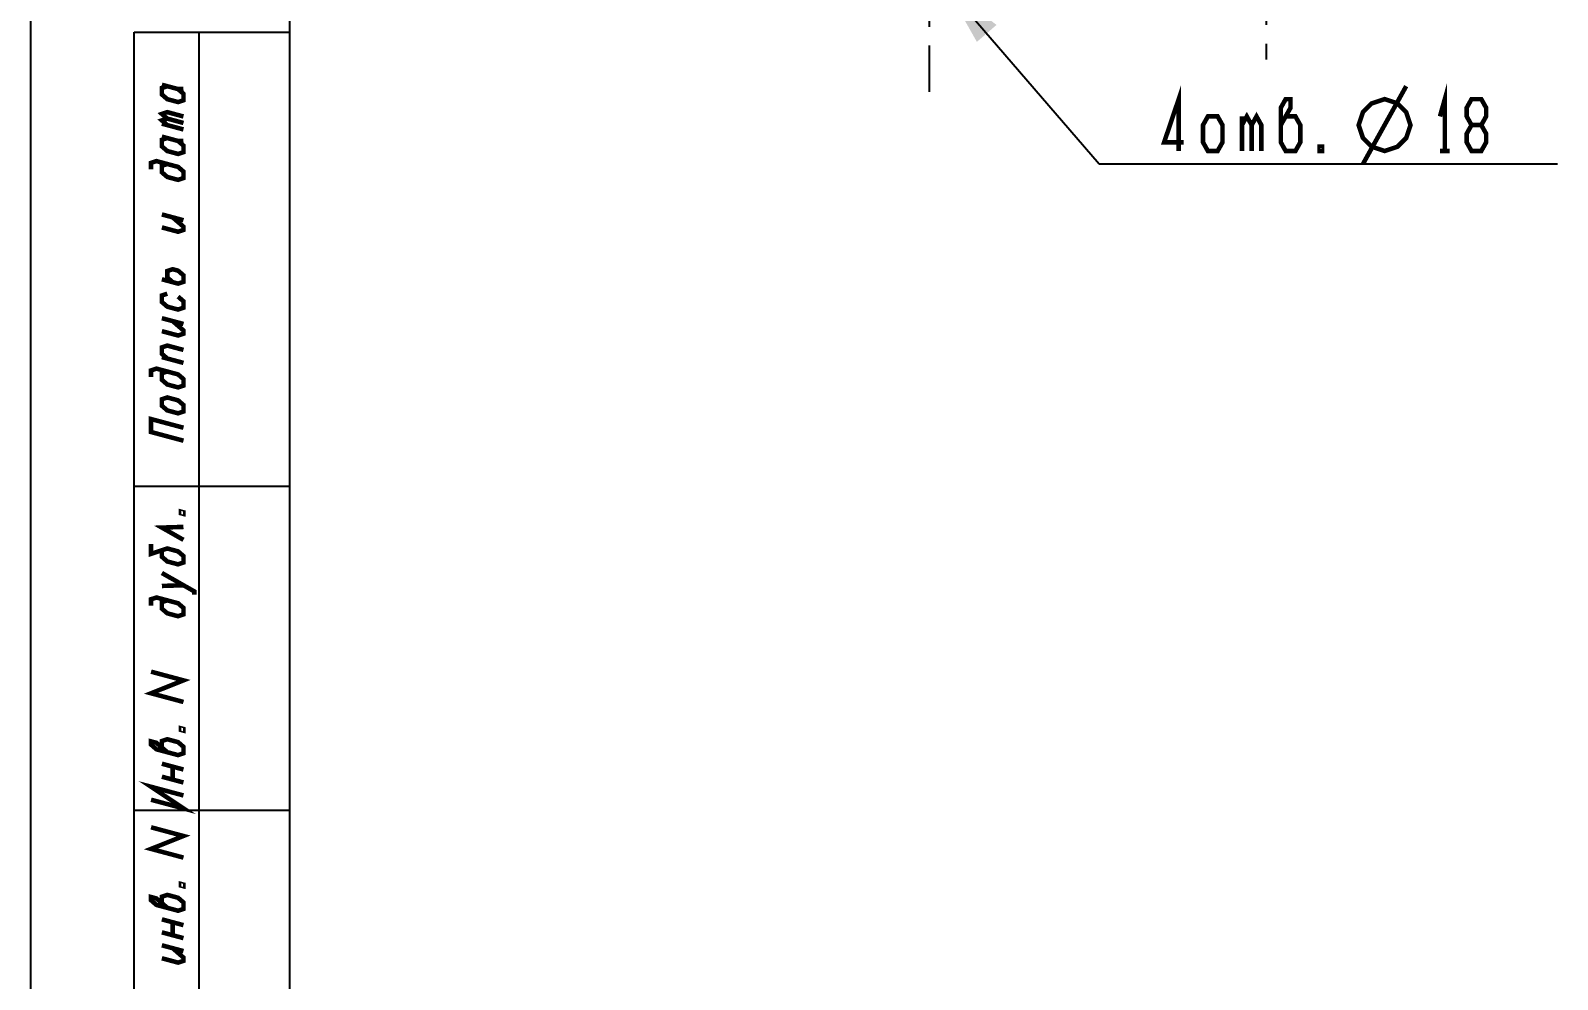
# Model space of a CAD drawing. Header units: millimetres. Extents: x 0 to 210, y 0 to 297.
# Drawn here: x 0 to 117.8, y 77 to 150.1 of the extents above; entities that cross this region are included whole.
import ezdxf

# ---------------------------------------------------------------- set-up
doc = ezdxf.new("R2010")
doc.units = ezdxf.units.MM
doc.header["$LTSCALE"] = 19.36
doc.linetypes.add('CENTER', pattern=[0.6, 0.375, -0.075, 0.075, -0.075])
doc.layers.get('0').update_dxf_attribs({"linetype": 'CONTINUOUS'})
doc.layers.add('DEFAULT_1', color=7, linetype='CENTER')
doc.styles.get("Standard").update_dxf_attribs({"font": 'txt', "width": 0.75})
doc.dimstyles.new('DIMSTYLE_3', dxfattribs={"dimtxt": 4, "dimasz": 5, "dimexe": 0.18, "dimexo": 0.0625, "dimgap": 0.09, "dimtad": 1, "dimtih": 1, "dimtoh": 1, "dimdec": 4, "dimlfac": 5, "dimdsep": 46, "dimtxsty": 'STANDARD', "dimblk": '_FILLED', "dimblk1": '_FILLED', "dimblk2": '_FILLED', "dimcen": 0.09, "dimadec": 0, "dimazin": 0, "dimtp": 0.2, "dimtm": 0.2, "dimtfac": 1, "dimtdec": 4, "dimtofl": 0, "dimtmove": 0, "dimatfit": 3, "dimldrblk": '_FILLED', "dimfxl": 1, "dimtolj": 1, "dimarcsym": 0})

# ---------------------------------------------------------------- blocks, each defined once
blk = doc.blocks.new('_FILLED')
at = {"color": 0, "linetype": 'BYBLOCK'}
blk.add_solid([(0, 0), (-1, 0.2), (-1, -0.2)], dxfattribs=at)
blk = doc.blocks.new('*D3')
at = {"color": 2, "linetype": 'CONTINUOUS'}
for p, q in [((70.47, 153.69), (82.42, 139.84)), ((82.42, 139.84), (83.42, 139.84)), ((83.42, 139.84), (117.75, 139.84))]:
    blk.add_line(p, q, dxfattribs=at)
at = {"color": 2, "linetype": 'CONTINUOUS', "xscale": 5, "yscale": 5, "zscale": 5, "rotation": 130.781915}
blk.add_blockref('_FILLED', (70.47, 153.69), dxfattribs=at)

msp = doc.modelspace()

# ---------------------------------------------------------------- linework, layer by layer
at = {"color": 7, "linetype": 'CONTINUOUS'}
for p, q in [((0, 297), (0, 0)), ((20, 5), (20, 292.349899)), ((8, 5), (8, 150)), ((8, 150), (20, 150)), ((13, 5), (13, 150)), ((20, 5), (20, 150)), ((8, 115), (20, 115)), ((8, 90), (20, 90))]:
    msp.add_line(p, q, dxfattribs=at)
at = {"color": 2, "linetype": 'CONTINUOUS'}
for points in [[(10.127428, 145.946582, 0.35, 0.35, 0), (11.377426, 145.611641, 0.35, 0.35, 0), (11.794094, 145.625004, 0.35, 0.35, 0)], [(108.689974, 143.504646, 0.35, 0.35, 0), (109.064973, 144.837988, 0.35, 0.35, 0), (109.064973, 140.837984, 0.35, 0.35, 0)], [(10.544096, 145.834938, 0.35, 0.35, 0), (10.127428, 145.696579, 0.35, 0.35, 0), (10.127428, 145.196584, 0.35, 0.35, 0), (10.544096, 144.834937, 0.35, 0.35, 0), (11.377426, 144.61165, 0.35, 0.35, 0), (11.794094, 144.749999, 0.35, 0.35, 0), (11.794094, 145.250005, 0.35, 0.35, 0), (11.377426, 145.611641, 0.35, 0.35, 0)], [(88.54414, 140.837984, 0.35, 0.35, 0), (88.54414, 144.837988, 0.35, 0.35, 0), (87.419143, 141.504655, 0.35, 0.35, 0), (88.919139, 141.504655, 0.35, 0.35, 0)], [(96.419141, 142.837986, 0.35, 0.35, 0), (97.169139, 144.171317, 0.35, 0.35, 0), (97.169139, 144.837988, 0.35, 0.35, 0), (96.79414, 144.837988, 0.35, 0.35, 0), (96.419141, 144.171317, 0.35, 0.35, 0), (96.419141, 141.504655, 0.35, 0.35, 0), (96.79414, 140.837984, 0.35, 0.35, 0), (97.544138, 140.837984, 0.35, 0.35, 0), (97.919137, 141.504655, 0.35, 0.35, 0), (97.919137, 142.837986, 0.35, 0.35, 0), (97.544138, 143.504646, 0.35, 0.35, 0), (96.79414, 143.504646, 0.35, 0.35, 0)], [(102.419136, 142.837986, 0.35, 0.35, 0), (102.752477, 143.837987, 0.35, 0.35, 0), (103.419137, 144.504647, 0.35, 0.35, 0), (104.419138, 144.837988, 0.35, 0.35, 0), (105.419139, 144.504647, 0.35, 0.35, 0), (106.08581, 143.837987, 0.35, 0.35, 0), (106.41914, 142.837986, 0.35, 0.35, 0), (106.08581, 141.837985, 0.35, 0.35, 0), (105.419139, 141.171314, 0.35, 0.35, 0), (104.419138, 140.837984, 0.35, 0.35, 0), (103.419137, 141.171314, 0.35, 0.35, 0), (102.752477, 141.837985, 0.35, 0.35, 0), (102.419136, 142.837986, 0.35, 0.35, 0)], [(102.752477, 139.837983, 0.35, 0.35, 0), (106.08581, 145.837979, 0.35, 0.35, 0)], [(111.877471, 142.837986, 0.35, 0.35, 0), (112.25248, 143.504646, 0.35, 0.35, 0), (112.25248, 144.171317, 0.35, 0.35, 0), (111.877471, 144.837988, 0.35, 0.35, 0), (111.127473, 144.837988, 0.35, 0.35, 0), (110.752484, 144.171317, 0.35, 0.35, 0), (110.752484, 143.504646, 0.35, 0.35, 0), (111.127473, 142.837986, 0.35, 0.35, 0)], [(10.544096, 143.334941, 0.35, 0.35, 0), (10.127428, 143.696577, 0.35, 0.35, 0), (10.544096, 143.834937, 0.35, 0.35, 0), (11.794094, 143.499995, 0.35, 0.35, 0)], [(90.419146, 141.504655, 0.35, 0.35, 0), (90.794145, 140.837984, 0.35, 0.35, 0), (91.544143, 140.837984, 0.35, 0.35, 0), (91.919142, 141.504655, 0.35, 0.35, 0), (91.919142, 142.837986, 0.35, 0.35, 0), (91.544143, 143.504646, 0.35, 0.35, 0), (90.794145, 143.504646, 0.35, 0.35, 0), (90.419146, 142.837986, 0.35, 0.35, 0), (90.419146, 141.504655, 0.35, 0.35, 0)], [(93.419138, 142.837986, 0.35, 0.35, 0), (93.794137, 143.504646, 0.35, 0.35, 0), (94.169136, 142.837986, 0.35, 0.35, 0), (94.169136, 140.837984, 0.35, 0.35, 0)], [(93.419138, 140.837984, 0.35, 0.35, 0), (93.419138, 143.504646, 0.35, 0.35, 0)], [(94.169136, 142.837986, 0.35, 0.35, 0), (94.544146, 143.504646, 0.35, 0.35, 0), (94.919145, 142.837986, 0.35, 0.35, 0), (94.919145, 140.837984, 0.35, 0.35, 0)], [(10.544096, 142.834936, 0.35, 0.35, 0), (10.127428, 143.196582, 0.35, 0.35, 0), (10.544096, 143.334941, 0.35, 0.35, 0), (11.794094, 143, 0.35, 0.35, 0)], [(11.794094, 142.500005, 0.35, 0.35, 0), (10.127428, 142.946579, 0.35, 0.35, 0)], [(111.127473, 140.837984, 0.35, 0.35, 0), (111.877471, 140.837984, 0.35, 0.35, 0), (112.25248, 141.504655, 0.35, 0.35, 0), (112.25248, 142.171315, 0.35, 0.35, 0), (111.877471, 142.837986, 0.35, 0.35, 0), (111.127473, 142.837986, 0.35, 0.35, 0), (110.752484, 142.171315, 0.35, 0.35, 0), (110.752484, 141.504655, 0.35, 0.35, 0), (111.127473, 140.837984, 0.35, 0.35, 0)], [(10.127428, 141.946578, 0.35, 0.35, 0), (11.377426, 141.611647, 0.35, 0.35, 0), (11.794094, 141.625, 0.35, 0.35, 0)], [(10.544096, 141.834935, 0.35, 0.35, 0), (10.127428, 141.696586, 0.35, 0.35, 0), (10.127428, 141.19658, 0.35, 0.35, 0), (10.544096, 140.834934, 0.35, 0.35, 0), (11.377426, 140.611646, 0.35, 0.35, 0), (11.794094, 140.749995, 0.35, 0.35, 0), (11.794094, 141.250001, 0.35, 0.35, 0), (11.377426, 141.611647, 0.35, 0.35, 0)], [(99.606638, 140.837984, 0.35, 0.35, 0), (99.419144, 140.837984, 0.35, 0.35, 0), (99.419144, 141.171314, 0.35, 0.35, 0), (99.606638, 141.171314, 0.35, 0.35, 0), (99.606638, 140.837984, 0.35, 0.35, 0)], [(10.544096, 139.834933, 0.35, 0.35, 0), (10.127428, 139.696584, 0.35, 0.35, 0), (10.127428, 139.196578, 0.35, 0.35, 0), (10.544096, 138.834932, 0.35, 0.35, 0), (11.377426, 138.611645, 0.35, 0.35, 0), (11.794094, 138.750004, 0.35, 0.35, 0), (11.794094, 139.249999, 0.35, 0.35, 0), (11.377426, 139.611646, 0.35, 0.35, 0), (9.71076, 140.05823, 0.35, 0.35, 0), (9.294097, 139.919871, 0.35, 0.35, 0), (9.294097, 139.419876, 0.35, 0.35, 0)], [(108.689974, 140.837984, 0.35, 0.35, 0), (109.439982, 140.837984, 0.35, 0.35, 0)], [(10.127428, 135.946583, 0.35, 0.35, 0), (11.794094, 135.499998, 0.35, 0.35, 0)], [(10.127428, 134.946582, 0.35, 0.35, 0), (11.377426, 134.611641, 0.35, 0.35, 0), (11.794094, 134.75, 0.35, 0.35, 0), (11.794094, 135.000003, 0.35, 0.35, 0), (10.960764, 135.723296, 0.35, 0.35, 0)], [(10.127428, 130.946578, 0.35, 0.35, 0), (11.377426, 130.611647, 0.35, 0.35, 0), (11.794094, 130.749996, 0.35, 0.35, 0), (11.794094, 131.250002, 0.35, 0.35, 0), (11.377426, 131.611648, 0.35, 0.35, 0), (10.960764, 131.723292, 0.35, 0.35, 0), (10.544096, 131.584933, 0.35, 0.35, 0), (10.544096, 131.084937, 0.35, 0.35, 0), (10.960764, 130.723291, 0.35, 0.35, 0)], [(10.544096, 129.834934, 0.35, 0.35, 0), (10.127428, 129.696585, 0.35, 0.35, 0), (10.127428, 129.196579, 0.35, 0.35, 0), (10.544096, 128.834933, 0.35, 0.35, 0), (11.377426, 128.611646, 0.35, 0.35, 0), (11.794094, 128.750005, 0.35, 0.35, 0), (11.794094, 129.25, 0.35, 0.35, 0), (11.377426, 129.611646, 0.35, 0.35, 0)], [(10.127428, 127.946586, 0.35, 0.35, 0), (11.794094, 127.500001, 0.35, 0.35, 0)], [(10.127428, 126.946585, 0.35, 0.35, 0), (11.377426, 126.611644, 0.35, 0.35, 0), (11.794094, 126.750003, 0.35, 0.35, 0), (11.794094, 126.999995, 0.35, 0.35, 0), (10.960764, 127.723288, 0.35, 0.35, 0)], [(10.544096, 124.834939, 0.35, 0.35, 0), (10.127428, 125.196586, 0.35, 0.35, 0), (10.127428, 125.696581, 0.35, 0.35, 0), (10.544096, 125.83494, 0.35, 0.35, 0), (11.794094, 125.499999, 0.35, 0.35, 0)], [(11.794094, 124.499998, 0.35, 0.35, 0), (10.127428, 124.946583, 0.35, 0.35, 0)], [(10.544096, 123.834938, 0.35, 0.35, 0), (10.127428, 123.696579, 0.35, 0.35, 0), (10.127428, 123.196584, 0.35, 0.35, 0), (10.544096, 122.834937, 0.35, 0.35, 0), (11.377426, 122.61165, 0.35, 0.35, 0), (11.794094, 122.749999, 0.35, 0.35, 0), (11.794094, 123.250005, 0.35, 0.35, 0), (11.377426, 123.611641, 0.35, 0.35, 0), (9.71076, 124.058226, 0.35, 0.35, 0), (9.294097, 123.919877, 0.35, 0.35, 0), (9.294097, 123.419871, 0.35, 0.35, 0)], [(11.377426, 120.611648, 0.35, 0.35, 0), (11.794094, 120.749997, 0.35, 0.35, 0), (11.794094, 121.250003, 0.35, 0.35, 0), (11.377426, 121.611649, 0.35, 0.35, 0), (10.544096, 121.834937, 0.35, 0.35, 0), (10.127428, 121.696577, 0.35, 0.35, 0), (10.127428, 121.196582, 0.35, 0.35, 0), (10.544096, 120.834936, 0.35, 0.35, 0), (11.377426, 120.611648, 0.35, 0.35, 0)], [(11.794094, 118.500003, 0.35, 0.35, 0), (9.294097, 119.169875, 0.35, 0.35, 0), (9.294097, 120.169876, 0.35, 0.35, 0), (11.794094, 119.500004, 0.35, 0.35, 0)], [(11.794094, 112.979163, 0.35, 0.35, 0), (11.794094, 112.854167, 0.35, 0.35, 0), (11.58576, 112.909994, 0.35, 0.35, 0), (11.58576, 113.03499, 0.35, 0.35, 0), (11.794094, 112.979163, 0.35, 0.35, 0)], [(11.794094, 110.854165, 0.35, 0.35, 0), (10.127428, 111.800745, 0.35, 0.35, 0), (11.794094, 111.854166, 0.35, 0.35, 0)], [(10.127428, 110.050746, 0.35, 0.35, 0), (10.127428, 109.550751, 0.35, 0.35, 0), (10.544096, 109.189104, 0.35, 0.35, 0), (11.377426, 108.965817, 0.35, 0.35, 0), (11.794094, 109.104166, 0.35, 0.35, 0), (11.794094, 109.604172, 0.35, 0.35, 0), (11.377426, 109.965808, 0.35, 0.35, 0), (10.544096, 110.189105, 0.35, 0.35, 0), (9.294097, 109.774038, 0.35, 0.35, 0), (9.294097, 110.524036, 0.35, 0.35, 0)], [(12.62743, 106.630874, 0.35, 0.35, 0), (12.62743, 106.880877, 0.35, 0.35, 0), (10.127428, 108.300747, 0.35, 0.35, 0)], [(10.127428, 107.300746, 0.35, 0.35, 0), (11.794094, 107.354167, 0.35, 0.35, 0)], [(10.544096, 106.189102, 0.35, 0.35, 0), (10.127428, 106.050753, 0.35, 0.35, 0), (10.127428, 105.550747, 0.35, 0.35, 0), (10.544096, 105.189101, 0.35, 0.35, 0), (11.377426, 104.965813, 0.35, 0.35, 0), (11.794094, 105.104162, 0.35, 0.35, 0), (11.794094, 105.604168, 0.35, 0.35, 0), (11.377426, 105.965814, 0.35, 0.35, 0), (9.71076, 106.412399, 0.35, 0.35, 0), (9.294097, 106.27404, 0.35, 0.35, 0), (9.294097, 105.774045, 0.35, 0.35, 0)], [(11.794094, 98.354169, 0.35, 0.35, 0), (9.294097, 99.024041, 0.35, 0.35, 0), (11.794094, 100.02083, 0.35, 0.35, 0), (9.294097, 100.690702, 0.35, 0.35, 0)], [(10.544096, 94.480772, 0.35, 0.35, 0), (9.71076, 95.204065, 0.35, 0.35, 0), (9.294097, 95.315709, 0.35, 0.35, 0), (9.294097, 95.065706, 0.35, 0.35, 0), (9.71076, 94.70406, 0.35, 0.35, 0), (11.377426, 94.257475, 0.35, 0.35, 0), (11.794094, 94.395834, 0.35, 0.35, 0), (11.794094, 94.895829, 0.35, 0.35, 0), (11.377426, 95.257476, 0.35, 0.35, 0), (10.544096, 95.480773, 0.35, 0.35, 0), (10.127428, 95.342414, 0.35, 0.35, 0), (10.127428, 94.842419, 0.35, 0.35, 0)], [(11.794094, 96.270829, 0.35, 0.35, 0), (11.794094, 96.145833, 0.35, 0.35, 0), (11.58576, 96.20166, 0.35, 0.35, 0), (11.58576, 96.326656, 0.35, 0.35, 0), (11.794094, 96.270829, 0.35, 0.35, 0)], [(10.127428, 93.592415, 0.35, 0.35, 0), (11.794094, 93.14583, 0.35, 0.35, 0)], [(10.960764, 92.369127, 0.35, 0.35, 0), (10.960764, 93.369128, 0.35, 0.35, 0)], [(9.294097, 90.81571, 0.35, 0.35, 0), (11.794094, 90.145838, 0.35, 0.35, 0), (9.294097, 91.815711, 0.35, 0.35, 0), (11.794094, 91.145828, 0.35, 0.35, 0)], [(11.794094, 92.145829, 0.35, 0.35, 0), (10.127428, 92.592414, 0.35, 0.35, 0)], [(11.794094, 86.354168, 0.35, 0.35, 0), (9.294097, 87.02404, 0.35, 0.35, 0), (11.794094, 88.020834, 0.35, 0.35, 0), (9.294097, 88.690707, 0.35, 0.35, 0)], [(10.544096, 82.480771, 0.35, 0.35, 0), (9.71076, 83.204059, 0.35, 0.35, 0), (9.294097, 83.315708, 0.35, 0.35, 0), (9.294097, 83.065705, 0.35, 0.35, 0), (9.71076, 82.704059, 0.35, 0.35, 0), (11.377426, 82.257479, 0.35, 0.35, 0), (11.794094, 82.395833, 0.35, 0.35, 0), (11.794094, 82.895833, 0.35, 0.35, 0), (11.377426, 83.25748, 0.35, 0.35, 0), (10.544096, 83.480772, 0.35, 0.35, 0), (10.127428, 83.342413, 0.35, 0.35, 0), (10.127428, 82.842418, 0.35, 0.35, 0)], [(11.794094, 84.270833, 0.35, 0.35, 0), (11.794094, 84.145832, 0.35, 0.35, 0), (11.58576, 84.201654, 0.35, 0.35, 0), (11.58576, 84.326655, 0.35, 0.35, 0), (11.794094, 84.270833, 0.35, 0.35, 0)], [(10.127428, 81.592414, 0.35, 0.35, 0), (11.794094, 81.145834, 0.35, 0.35, 0)], [(10.960764, 80.369126, 0.35, 0.35, 0), (10.960764, 81.369127, 0.35, 0.35, 0)], [(11.794094, 80.145833, 0.35, 0.35, 0), (10.127428, 80.592413, 0.35, 0.35, 0)], [(10.127428, 79.592417, 0.35, 0.35, 0), (11.794094, 79.145833, 0.35, 0.35, 0)], [(10.127428, 78.592417, 0.35, 0.35, 0), (11.377426, 78.25748, 0.35, 0.35, 0), (11.794094, 78.395834, 0.35, 0.35, 0), (11.794094, 78.645832, 0.35, 0.35, 0), (10.960764, 79.369125, 0.35, 0.35, 0)]]:
    msp.add_lwpolyline(points, format="xyseb", dxfattribs=at)
at = {"layer": 'DEFAULT_1', "color": 2, "linetype": 'CENTER'}
for p, q in [((69.295149, 207.05198), (69.295149, 145.410541)), ((95.295149, 181.05198), (95.295149, 147.882108))]:
    msp.add_line(p, q, dxfattribs=at)

# ---------------------------------------------------------------- dimensions: what is measured, and where the dimension line sits
at = {"color": 2, "linetype": 'CONTINUOUS'}
dim = msp.add_diameter_dim_2p(p1=(70.470876, 153.689018), p2=(68.119422, 156.414942), text='4îòâ.<>', dimstyle='DIMSTYLE_3', dxfattribs=at)
dim.commit()
dim.dimension.update_dxf_attribs({"geometry": '*D3', "text_midpoint": (87.419141, 140.837983), "dimtype": 163})

doc.saveas('drawing.dxf')
